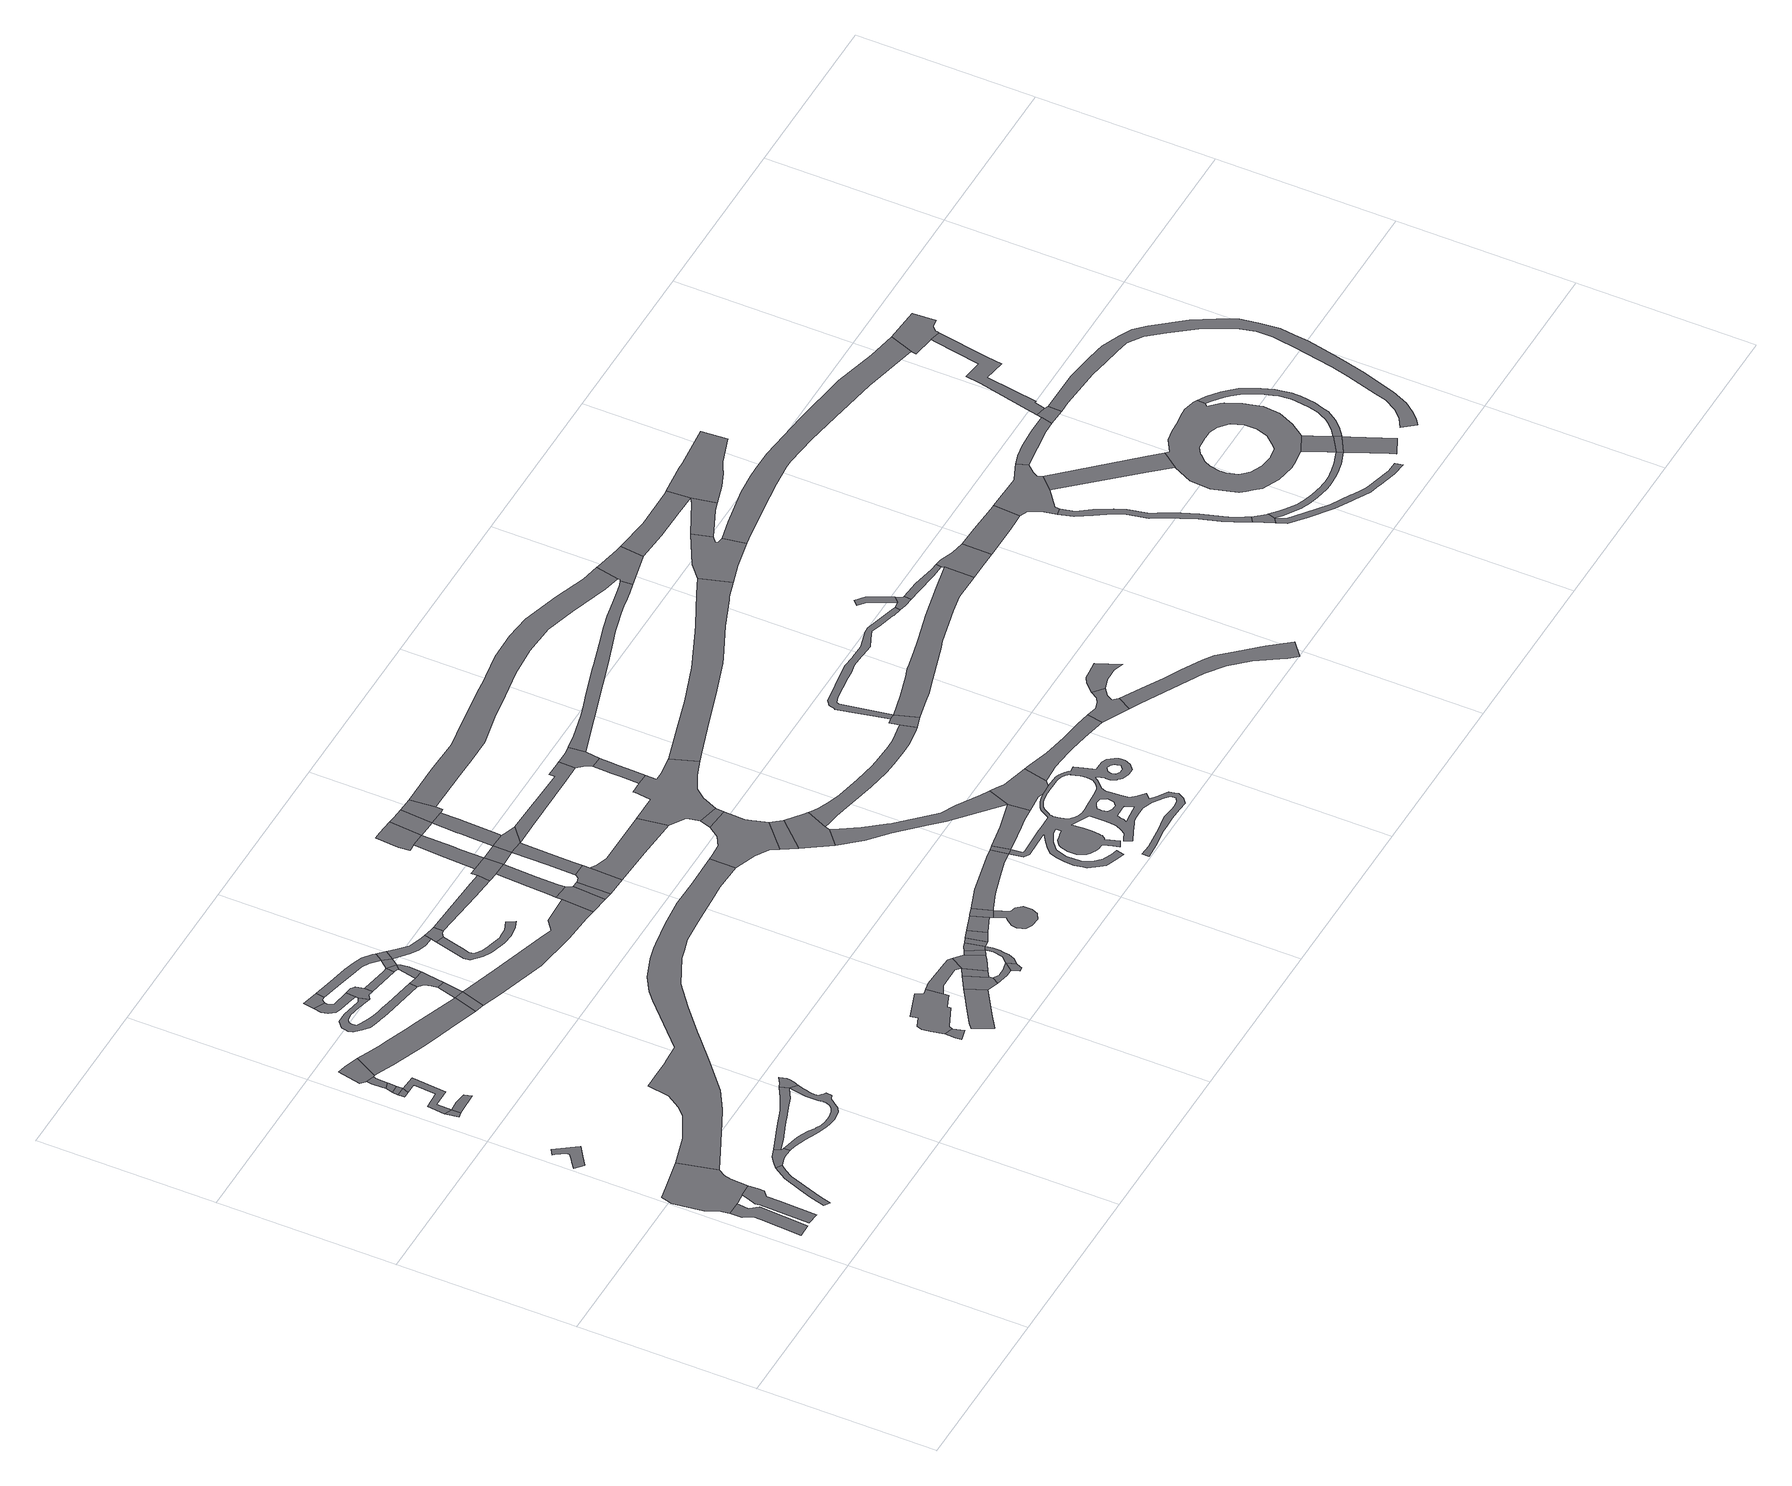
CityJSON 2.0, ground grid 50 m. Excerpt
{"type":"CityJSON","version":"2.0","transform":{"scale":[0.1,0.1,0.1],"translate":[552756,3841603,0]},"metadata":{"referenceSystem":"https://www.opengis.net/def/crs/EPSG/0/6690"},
"CityObjects":{
"road1":{"type":"Road","geometry":[{"type":"MultiSurface","lod":"1","boundaries":[[[0,1,2,3,4,5,6,7,8,9,10,11]]]}]},
"road2":{"type":"Road","geometry":[{"type":"MultiSurface","lod":"1","boundaries":[[[12,13,14,15,16,17,18,19,20,21,22]]]}]},
"road3":{"type":"Road","geometry":[{"type":"MultiSurface","lod":"1","boundaries":[[[23,24,25,26,27,28,29,0,11,30,17,16,31,32,33]]]}]},
"road4":{"type":"Road","geometry":[{"type":"MultiSurface","lod":"1","boundaries":[[[34,35,36,37,38,39,40,41,42,43]]]}]},
"road5":{"type":"Road","geometry":[{"type":"MultiSurface","lod":"1","boundaries":[[[44,45,46,47,48,49,50,51,52,53,54]]]}]},
"road6":{"type":"Road","geometry":[{"type":"MultiSurface","lod":"1","boundaries":[[[55,56,57,34,43,58,59,60,61,62,63]]]}]},
"road7":{"type":"Road","geometry":[{"type":"MultiSurface","lod":"1","boundaries":[[[64,65,66,67]]]}]},
"road8":{"type":"Road","attributes":{"RoadStructureAttribute.sectionType":"1"},"geometry":[{"type":"MultiSurface","lod":"1","boundaries":[[[68,69,70,67,66]]]}]},
"road9":{"type":"Road","geometry":[{"type":"MultiSurface","lod":"1","boundaries":[[[71,72,73,74,75,76,77,78,64,67]]]}]},
"road10":{"type":"Road","geometry":[{"type":"MultiSurface","lod":"1","boundaries":[[[79,80,75,74]]]}]},
"road11":{"type":"Road","geometry":[{"type":"MultiSurface","lod":"1","boundaries":[[[81,79,74,82]]]}]},
"road12":{"type":"Road","geometry":[{"type":"MultiSurface","lod":"1","boundaries":[[[83,84,81,82]]]}]},
"road13":{"type":"Road","geometry":[{"type":"MultiSurface","lod":"1","boundaries":[[[85,86,87,84,83,88,89,90]]]}]},
"road14":{"type":"Road","geometry":[{"type":"MultiSurface","lod":"1","boundaries":[[[91,92,93,94,85,90,95,96]]]}]},
"road15":{"type":"Road","geometry":[{"type":"MultiSurface","lod":"1","boundaries":[[[97,98,99,100,101,102,103,55,63,104,105,106,107,108,109,110,111,112]]]}]},
"road16":{"type":"Road","geometry":[{"type":"MultiSurface","lod":"1","boundaries":[[[112,113,114,115,116,117,118,119,120,121,122,123,124,125,126,127,128,129,130,131,132,133,134,135,61,60,136,137,138,139,140,141,142,143,144,145,146,147,148,149,150,151,152,153,154,155,156,157,158,159]]]}]},
"road17":{"type":"Road","geometry":[{"type":"MultiSurface","lod":"1","boundaries":[[[160,161,97,112,159,162,163,164]]]}]},
"road18":{"type":"Road","attributes":{"RoadStructureAttribute.sectionType":"1"},"geometry":[{"type":"MultiSurface","lod":"1","boundaries":[[[165,166,167,168,169,96,95,170,171,172,173,174,175,176]]]}]},
"road19":{"type":"Road","geometry":[{"type":"MultiSurface","lod":"1","boundaries":[[[177,178,179,180,181,182]]]}]},
"road20":{"type":"Road","geometry":[{"type":"MultiSurface","lod":"1","boundaries":[[[178,183,184,185,186,187,188,189,190,191,192,193,179]]]}]},
"road21":{"type":"Road","geometry":[{"type":"MultiSurface","lod":"1","boundaries":[[[194,195,196,197,198,199,200,201,202,203,204,205,206,207,208,209,210,211,212,213,214,215,216,217,218,219,220,221,222,223]]]}]},
"road22":{"type":"Road","geometry":[{"type":"MultiSurface","lod":"1","boundaries":[[[224,225,226,190,189,223,222,227,228,229]]]}]},
"road23":{"type":"Road","geometry":[{"type":"MultiSurface","lod":"1","boundaries":[[[176,175,230,231]]]}]},
"road24":{"type":"Road","geometry":[{"type":"MultiSurface","lod":"1","boundaries":[[[232,176,231,233]]]}]},
"road25":{"type":"Road","geometry":[{"type":"MultiSurface","lod":"1","boundaries":[[[234,235,229,228,236,237]]]}]},
"road26":{"type":"Road","attributes":{"RoadStructureAttribute.sectionType":"1"},"geometry":[{"type":"MultiSurface","lod":"1","boundaries":[[[238,239,240,241,242,182,181,243,244,245,246,247,248]]]}]},
"road27":{"type":"Road","attributes":{"RoadStructureAttribute.sectionType":"1"},"geometry":[{"type":"MultiSurface","lod":"1","boundaries":[[[249,250,251,252,253,254,255,256,257,258,259,260,261,262,263,264,265,266,267,268,269,270,23,33,271,272,273,274,275,276,277,278,279,280,281,282,283,284,285,286,287,288,289]]]}]},
"road28":{"type":"Road","geometry":[{"type":"MultiSurface","lod":"1","boundaries":[[[208,207,290,291,232,233,292,293,294]]]}]},
"road29":{"type":"Road","geometry":[{"type":"MultiSurface","lod":"1","boundaries":[[[295,296,297,298,299,294,293]]]}]},
"road30":{"type":"Road","geometry":[{"type":"MultiSurface","lod":"1","boundaries":[[[237,236,300,298,297]]]}]},
"road31":{"type":"Road","attributes":{"RoadStructureAttribute.sectionType":"1"},"geometry":[{"type":"MultiSurface","lod":"1","boundaries":[[[301,302,303,304,305,306]]]}]},
"road32":{"type":"Road","geometry":[{"type":"MultiSurface","lod":"1","boundaries":[[[247,237,297,307]]]}]},
"road33":{"type":"Road","geometry":[{"type":"MultiSurface","lod":"1","boundaries":[[[248,247,307,308]]]}]},
"road34":{"type":"Road","geometry":[{"type":"MultiSurface","lod":"1","boundaries":[[[309,310,311,312,313,314,315,316,301,306,317,318,319,320,321,322,323,324]]]}]},
"road35":{"type":"Road","attributes":{"RoadStructureAttribute.sectionType":"1"},"geometry":[{"type":"MultiSurface","lod":"1","boundaries":[[[325,326,327,308,307,328,329,330,331,332]]]}]},
"road36":{"type":"Road","attributes":{"RoadStructureAttribute.sectionType":"1"},"geometry":[{"type":"MultiSurface","lod":"1","boundaries":[[[333,334,335,336,337,338,339,340,341]]]}]},
"road37":{"type":"Road","attributes":{"RoadStructureAttribute.sectionType":"1"},"geometry":[{"type":"MultiSurface","lod":"1","boundaries":[[[342,343,344,345,231,230,346,347,348,349,350,351,352,353]]]}]},
"road38":{"type":"Road","geometry":[{"type":"MultiSurface","lod":"1","boundaries":[[[354,332,331,355,356,357,358,359]]]}]},
"road39":{"type":"Road","geometry":[{"type":"MultiSurface","lod":"1","boundaries":[[[355,360,361,362,363,364,365,366,367,368,369,370,371,372,373,374,375,376,377,378,379,380,381,382,356]]]}]},
"road40":{"type":"Road","geometry":[{"type":"MultiSurface","lod":"1","boundaries":[[[383,384,333,341,385,386,387,388]]]}]},
"road41":{"type":"Road","attributes":{"RoadStructureAttribute.sectionType":"1"},"geometry":[{"type":"MultiSurface","lod":"1","boundaries":[[[389,390,391,324,323,392,393,394,395,396]]]}]},
"road42":{"type":"Road","attributes":{"RoadStructureAttribute.sectionType":"1"},"geometry":[{"type":"MultiSurface","lod":"1","boundaries":[[[395,383,388,397]]]}]},
"road43":{"type":"Road","geometry":[{"type":"MultiSurface","lod":"1","boundaries":[[[398,399,400,386,385,401,402,403,404]]]}]},
"road44":{"type":"Road","attributes":{"RoadStructureAttribute.sectionType":"1"},"geometry":[{"type":"MultiSurface","lod":"1","boundaries":[[[405,359,358,406,407,408]]]}]},
"road45":{"type":"Road","geometry":[{"type":"MultiSurface","lod":"1","boundaries":[[[404,403,409,410,411]]]}]},
"road46":{"type":"Road","geometry":[{"type":"MultiSurface","lod":"1","boundaries":[[[396,395,397,412,413,414,415]]]}]},
"road47":{"type":"Road","geometry":[{"type":"MultiSurface","lod":"1","boundaries":[[[416,417,418,419,420,421,422,423,424,425,404,411]]]}]},
"road48":{"type":"Road","attributes":{"RoadStructureAttribute.sectionType":"1"},"geometry":[{"type":"MultiSurface","lod":"1","boundaries":[[[426,415,414,422]]]}]},
"road49":{"type":"Road","attributes":{"RoadStructureAttribute.sectionType":"1"},"geometry":[{"type":"MultiSurface","lod":"1","boundaries":[[[427,428,426,422,421]]]}]},
"road50":{"type":"Road","geometry":[{"type":"MultiSurface","lod":"1","boundaries":[[[429,353,352,430,431,432]]]}]},
"road51":{"type":"Road","attributes":{"RoadStructureAttribute.sectionType":"1"},"geometry":[{"type":"MultiSurface","lod":"1","boundaries":[[[433,427,421,434]]]}]},
"road52":{"type":"Road","attributes":{"RoadStructureAttribute.sectionType":"1"},"geometry":[{"type":"MultiSurface","lod":"1","boundaries":[[[435,431,430,436,437]]]}]},
"road53":{"type":"Road","geometry":[{"type":"MultiSurface","lod":"1","boundaries":[[[438,433,434,439]]]}]},
"road54":{"type":"Road","geometry":[{"type":"MultiSurface","lod":"1","boundaries":[[[440,441,442,443,444,445,429,432]]]}]},
"road55":{"type":"Road","geometry":[{"type":"MultiSurface","lod":"1","boundaries":[[[446,408,407,443,442,447,448]]]}]},
"road56":{"type":"Road","geometry":[{"type":"MultiSurface","lod":"1","boundaries":[[[449,450,437,436,451,452,453]]]}]},
"road57":{"type":"Road","attributes":{"RoadStructureAttribute.sectionType":"1"},"geometry":[{"type":"MultiSurface","lod":"1","boundaries":[[[454,438,439,455]]]}]},
"road58":{"type":"Road","geometry":[{"type":"MultiSurface","lod":"1","boundaries":[[[456,457,458,448,447,459,460,461]]]}]},
"road59":{"type":"Road","attributes":{"RoadStructureAttribute.sectionType":"1"},"geometry":[{"type":"MultiSurface","lod":"1","boundaries":[[[462,447,442,463,464,465]]]}]},
"road60":{"type":"Road","geometry":[{"type":"MultiSurface","lod":"1","boundaries":[[[466,467,454,455,468,469]]]}]},
"road61":{"type":"Road","geometry":[{"type":"MultiSurface","lod":"1","boundaries":[[[464,470,471,449,453,472,473,474]]]}]},
"road62":{"type":"Road","geometry":[{"type":"MultiSurface","lod":"1","boundaries":[[[475,476,477,478,479,480,481,482,483,484,485,486,487,488,469,468]]]}]},
"road63":{"type":"Road","geometry":[{"type":"MultiSurface","lod":"1","boundaries":[[[489,490,491,492,456,461,493]]]}]},
"road64":{"type":"Road","geometry":[{"type":"MultiSurface","lod":"1","boundaries":[[[465,464,474,494,495,496]]]}]},
"road65":{"type":"Road","geometry":[{"type":"MultiSurface","lod":"1","boundaries":[[[497,498,499,500,465,496,501,502,503,504]]]}]},
"road66":{"type":"Road","attributes":{"RoadStructureAttribute.sectionType":"1"},"geometry":[{"type":"MultiSurface","lod":"1","boundaries":[[[505,493,461,506,497,507]]]}]},
"road67":{"type":"Road","attributes":{"RoadStructureAttribute.sectionType":"1"},"geometry":[{"type":"MultiSurface","lod":"1","boundaries":[[[508,509,510,452,451,511,512,513,514]]]}]},
"road68":{"type":"Road","attributes":{"RoadStructureAttribute.sectionType":"1"},"geometry":[{"type":"MultiSurface","lod":"1","boundaries":[[[515,516,517,518,466,469,519,520,521,522,523]]]}]},
"road69":{"type":"Road","geometry":[{"type":"MultiSurface","lod":"1","boundaries":[[[507,497,504,524,525,526]]]}]},
"road70":{"type":"Road","geometry":[{"type":"MultiSurface","lod":"1","boundaries":[[[527,528,529,530,289,288,531,532,533,534,535,536,537,538,539]]]}]},
"road71":{"type":"Road","attributes":{"RoadStructureAttribute.sectionType":"1"},"geometry":[{"type":"MultiSurface","lod":"1","boundaries":[[[540,534,533,541,542]]]}]},
"road72":{"type":"Road","attributes":{"RoadStructureAttribute.sectionType":"1"},"geometry":[{"type":"MultiSurface","lod":"1","boundaries":[[[543,544,545,494,474,546,547,548,549]]]}]},
"road73":{"type":"Road","geometry":[{"type":"MultiSurface","lod":"1","boundaries":[[[550,542,541,551,552,553,554]]]}]},
"road74":{"type":"Road","attributes":{"RoadStructureAttribute.sectionType":"1"},"geometry":[{"type":"MultiSurface","lod":"1","boundaries":[[[555,527,539,556]]]}]},
"road75":{"type":"Road","geometry":[{"type":"MultiSurface","lod":"1","boundaries":[[[557,515,523,558]]]}]},
"road76":{"type":"Road","geometry":[{"type":"MultiSurface","lod":"1","boundaries":[[[559,560,561,562,563,514,513,564,565,566,555,556,567,568,569,570,571,572,573,574]]]}]},
"road77":{"type":"Road","attributes":{"RoadStructureAttribute.sectionType":"1"},"geometry":[{"type":"MultiSurface","lod":"1","boundaries":[[[575,576,577,578,579,580,581,552,551,582,583,584,585,586,587]]]}]},
"road78":{"type":"Road","geometry":[{"type":"MultiSurface","lod":"1","boundaries":[[[586,588,589,557,558,590,591,592,593,594]]]}]},
"road79":{"type":"Road","geometry":[{"type":"MultiSurface","lod":"1","boundaries":[[[595,596,597,598,559,574,599,600,601,602]]]}]},
"road80":{"type":"Road","geometry":[{"type":"MultiSurface","lod":"1","boundaries":[[[603,604,605,549,548,606,595,602,607]]]}]},
"road81":{"type":"Road","geometry":[{"type":"MultiSurface","lod":"1","boundaries":[[[608,609,610,611,612,613,614,615,616,617,618,619,620,621,622,623,624,625,626,627,628,629,630,631,632,633,634,635,558,523,636,637,638,639,640,641,642,643,644,645,646,647,648,649,650,651,652,653,654,655,656,657,658,659,660,661,662,663,664,665,666,667,668,669,670,671,672,673,674,675,676,677,678,679,680,681,682,683,684,685,686,687,688,689,690,691,692,693,694,695,696,697,698,699,700,701,702,703,704,705,706,707,708,709,710,711,712,713,714,715,716,717,718,719,720,721,722,723,724,725,726,727,728,729,730,731,732,733,734,735,736,737,738,739,740,741,742,743,744,745,746,747,748,749,750,751,752,753,754,755,756,757,758,759,760,761,762,763,764,765,766,767,768,769,770,771,772,773,774,775,776],[777,778,779,780,781,782,783,784,785,786,787,788,789,790,791,792],[793,794,795,796,797,798,799,800,801,802,803,804,805],[806,807,808,809,810,811,812,813,814,815,816,817,818],[819,820,821,822,823,824,825,826,827,828,829,830,831,832,833,834,835,836,837,838,839,840,841,842,843,844,845,846,847,848,849,850,851,852,853,854,855,856,857,858,859,860,861,862,863]]]}]},
"road82":{"type":"Road","attributes":{"RoadStructureAttribute.sectionType":"1"},"geometry":[{"type":"MultiSurface","lod":"1","boundaries":[[[864,865,866,867,868,869,870,871,872,554,553,873,874,875,876,877,878,879,880,881,882,883]]]}]},
"road83":{"type":"Road","geometry":[{"type":"MultiSurface","lod":"1","boundaries":[[[884,885,587,586,594,886,622,621,887,888]]]}]},
"road84":{"type":"Road","attributes":{"RoadStructureAttribute.sectionType":"1"},"geometry":[{"type":"MultiSurface","lod":"1","boundaries":[[[889,890,891,892,893,894,895,896,897,898,899,900,526,525,901,902,903,904,905,906,907,908,909,910,911,912,913,914]]]}]},
"road85":{"type":"Road","geometry":[{"type":"MultiSurface","lod":"1","boundaries":[[[915,916,917,918,919,888,887,920,921,922,923,924,925,926]]]}]},
"road86":{"type":"Road","geometry":[{"type":"MultiSurface","lod":"1","boundaries":[[[927,928,883,882,929,930]]]}]},
"road87":{"type":"Road","attributes":{"RoadStructureAttribute.sectionType":"1"},"geometry":[{"type":"MultiSurface","lod":"1","boundaries":[[[931,932,933,934,935,936,937,938,939,940,941,942,943,944,945,946,603,607,947,948,949,950,951,952,953,954,955,956,957,958]]]}]},
"road88":{"type":"Road","attributes":{"RoadStructureAttribute.sectionType":"1"},"geometry":[{"type":"MultiSurface","lod":"1","boundaries":[[[959,960,961,962,963,964,965,966,571,570,967,968,969,970,971,972,973,974,975,976]]]}]},
"road89":{"type":"Road","geometry":[{"type":"MultiSurface","lod":"1","boundaries":[[[977,978,979,980,926,925,981,982,983,984,985]]]}]},
"road90":{"type":"Road","geometry":[{"type":"MultiSurface","lod":"1","boundaries":[[[986,987,988,989,990,991,992,993,994,995,996,997,998,927,930,999,1000,1001,1002,1003,1004,1005,1006,1007,1008,1009,1010,1011,1012,1013,1014]]]}]},
"road91":{"type":"Road","geometry":[{"type":"MultiSurface","lod":"1","boundaries":[[[1015,1016,1017,1018,1019,1020,1021,977,985]]]}]},
"road92":{"type":"Road","attributes":{"RoadStructureAttribute.sectionType":"1"},"geometry":[{"type":"MultiSurface","lod":"1","boundaries":[[[1022,1023,1024,1025,1026,1027,1028,1029,1030,1031,930,929,1032,1033,1034,1035,1036,1037,1038,1039,1040]]]}]},
"road93":{"type":"Road","attributes":{"RoadStructureAttribute.sectionType":"1"},"geometry":[{"type":"MultiSurface","lod":"1","boundaries":[[[1041,1042,1043,1044,1045,1046,1047,982,981,1048,1049,1050,1051,1052,1053,1054,1055]]]}]},
"road94":{"type":"Road","geometry":[{"type":"MultiSurface","lod":"1","boundaries":[[[1056,1057,1058,1059,1060,1061,1062,1063,1064]]]}]},
"road95":{"type":"Road","geometry":[{"type":"MultiSurface","lod":"1","boundaries":[[[1065,1064,1063,1014,1013,1066,1067,1068]]]}]},
"road96":{"type":"Road","geometry":[{"type":"MultiSurface","lod":"1","boundaries":[[[1069,1070,914,913,1071,931,958,1072,1073,1074]]]}]},
"road97":{"type":"Road","geometry":[{"type":"MultiSurface","lod":"1","boundaries":[[[1075,1076,959,976,1077,1078,1079,1080,1081,1082]]]}]},
"road98":{"type":"Road","geometry":[{"type":"MultiSurface","lod":"1","boundaries":[[[1083,1084,1068,1067,1085,1086,1087,1088]]]}]},
"road99":{"type":"Road","attributes":{"RoadStructureAttribute.sectionType":"1"},"geometry":[{"type":"MultiSurface","lod":"1","boundaries":[[[1089,1090,1074,1073,1091,1092,1093,1094]]]}]},
"road100":{"type":"Road","geometry":[{"type":"MultiSurface","lod":"1","boundaries":[[[1095,1096,1088,1087,1022,1040,1097,1098,1099]]]}]},
"road101":{"type":"Road","attributes":{"RoadStructureAttribute.sectionType":"1"},"geometry":[{"type":"MultiSurface","lod":"1","boundaries":[[[1093,1100,1075,1082,1101,1102]]]}]},
"road102":{"type":"Road","attributes":{"RoadStructureAttribute.sectionType":"1"},"geometry":[{"type":"MultiSurface","lod":"1","boundaries":[[[1103,1104,1099,1098,1105,1106,1107,1108]]]}]},
"road103":{"type":"Road","geometry":[{"type":"MultiSurface","lod":"1","boundaries":[[[1109,1110,1111,1094,1093,1102,1112,1113,1114,1115,1116]]]}]},
"road104":{"type":"Road","geometry":[{"type":"MultiSurface","lod":"1","boundaries":[[[1117,1118,1119,1120,1121,1122,1123,1124,1125,1126,1127,1128,1129,1130,1131,1132,1133,1134,1135,1136,1137,1138,1139,1140,1141,1142,1143,1144]]]}]},
"road105":{"type":"Road","geometry":[{"type":"MultiSurface","lod":"1","boundaries":[[[1145,1146,1147,1108,1107,1148,1149,1130,1129,1150,1151,1152,1153,1154,1155]]]}]},
"road106":{"type":"Road","geometry":[{"type":"MultiSurface","lod":"1","boundaries":[[[1156,1157,1144,1143,1158,1159,1160]]]}]},
"road107":{"type":"Road","attributes":{"RoadStructureAttribute.sectionType":"1"},"geometry":[{"type":"MultiSurface","lod":"1","boundaries":[[[1161,1162,1163,1164,1165,1166,1167,1168,1079,1078,1169,1170,1171,1172,1173,1174,1175,1176,1177,1178]]]}]},
"road108":{"type":"Road","attributes":{"RoadStructureAttribute.sectionType":"1"},"geometry":[{"type":"MultiSurface","lod":"1","boundaries":[[[1179,1152,1151,1180,1181,1182]]]}]},
"road109":{"type":"Road","geometry":[{"type":"MultiSurface","lod":"1","boundaries":[[[1183,1184,1185,1186,1187,1188,1189,1190,1191,1192,1159,1158,1193,1194,1195,1196,1197,1198,1199,1200,1201,1202,1203,1204]]]}]},
"road110":{"type":"Road","geometry":[{"type":"MultiSurface","lod":"1","boundaries":[[[1205,1206,1207,1208,1209,1210,1211,1212,1213,1214,1215,1216,1217,1160,1159,1218,1219,1220,1221,1222,1223,1224,1225,1226,1227,1228,1229,1230,1231,1232]]]}]},
"road111":{"type":"Road","attributes":{"RoadStructureAttribute.sectionType":"1"},"geometry":[{"type":"MultiSurface","lod":"1","boundaries":[[[1233,1234,1235,1236,1145,1155,1237,1238,1239]]]}]},
"road112":{"type":"Road","attributes":{"RoadStructureAttribute.sectionType":"1"},"geometry":[{"type":"MultiSurface","lod":"1","boundaries":[[[1240,1241,1242,1243,1244,1245,1246,1247,1248,1182,1181,1249,1250,1251,1252,1253,1254,1255,1256,1257,1258,1259,1260,1261,1262,1263,1264,1265,1266,1267,1268,1269],[1270,1271,1272,1273,1274,1275,1276,1277,1278,1279,1280,1281,1282,1283,1284,1285,1286,1287,1288,1289,1290,1291,1292,1293,1294]]]}]},
"road113":{"type":"Road","geometry":[{"type":"MultiSurface","lod":"1","boundaries":[[[1295,1239,1238,1296,1297,1298]]]}]},
"road114":{"type":"Road","geometry":[{"type":"MultiSurface","lod":"1","boundaries":[[[1299,1259,1258,1300,1232,1301]]]}]},
"road115":{"type":"Road","geometry":[{"type":"MultiSurface","lod":"1","boundaries":[[[1301,1232,1231,1302,1303]]]}]},
"road116":{"type":"Road","attributes":{"RoadStructureAttribute.sectionType":"1"},"geometry":[{"type":"MultiSurface","lod":"1","boundaries":[[[1304,1302,1231,1305,1306,1307,1308]]]}]},
"road117":{"type":"Road","geometry":[{"type":"MultiSurface","lod":"1","boundaries":[[[1309,1310,1311,1312,1313,1314,1295,1298,1315,1316,1317,1318,1319,1320]]]}]},
"road118":{"type":"Road","geometry":[{"type":"MultiSurface","lod":"1","boundaries":[[[1321,1322,1323,1324,1325,1326,1327,1328,1329,1330,1331,1332,1333,1334,1335,1336,1337,1269,1268,1338,1339,1340,1341,1342,1343,1344,1345,1346,1347,1348,1349,1350,1351,1352,1353,1354,1355,1301,1303]]]}]},
"road119":{"type":"Road","attributes":{"RoadStructureAttribute.sectionType":"1"},"geometry":[{"type":"MultiSurface","lod":"1","boundaries":[[[1356,1357,1358,1359,1360,1361,1362,1363,1364,1365,1366,1367,1368,1369,1370,1371,1372,1373,1374,1375,1376,1377,1297,1296,1378,1379,1380,1381,1382,1383,1384,1385,1386,1387,1388,1389,1390,1391,1392,1393,1394,1395,1396,1397,1398,1399,1400]]]}]},
"road120":{"type":"Road","geometry":[{"type":"MultiSurface","lod":"1","boundaries":[[[1178,1177,1401,1309,1320,1402,1403,1404,1405,1406]]]}]}
},
"vertices":[
[39,346,0],[40,313,0],[55,288,0],[54,269,0],[46,153,0],[86,154,0],[93,291,0],[77,311,0],[75,313,0],[76,328,0],[77,342,0],[77,346,0],
[134,258,0],[135,294,0],[150,307,0],[150,327,0],[149,352,0],[112,349,0],[104,325,0],[97,306,0],[100,294,0],[96,156,0],[131,152,0],
[142,549,0],[59,532,0],[15,523,0],[10,507,0],[6,493,0],[19,408,0],[34,375,0],[81,346,0],[151,402,0],[156,422,0],[168,442,0],
[237,320,0],[213,282,0],[193,230,0],[182,194,0],[169,152,0],[184,142,0],[195,176,0],[228,272,0],[240,293,0],[253,309,0],
[59,765,0],[90,786,0],[47,846,0],[30,835,0],[34,830,0],[52,806,0],[52,798,0],[39,787,0],[29,780,0],[10,765,0],[33,747,0],
[296,355,0],[269,345,0],[254,333,0],[276,317,0],[291,317,0],[310,316,0],[309,334,0],[305,336,0],[303,337,0],
[44,1140,0],[50,1103,0],[64,1106,0],[64,1131,0],
[132,1109,0],[127,1129,0],[94,1133,0],
[66,1173,0],[116,1174,0],[123,1271,0],[80,1273,0],[73,1256,0],[103,1256,0],[99,1193,0],[49,1190,0],
[54,1274,0],[54,1257,0],
[55,1290,0],[80,1291,0],
[80,1316,0],[60,1311,0],
[62,1366,0],[59,1351,0],[60,1321,0],[80,1321,0],[82,1351,0],[84,1358,0],
[84,1438,0],[61,1443,0],[47,1378,0],[59,1367,0],[89,1358,0],[126,1424,0],
[504,444,0],[471,425,0],[429,404,0],[401,394,0],[393,391,0],[374,384,0],[317,363,0],[302,338,0],[337,349,0],[387,369,0],[407,376,0],[412,378,0],[446,390,0],[479,402,0],[511,420,0],[513,421,0],
[513,420,0],[510,406,0],[506,385,0],[504,370,0],[503,365,0],[503,349,0],[504,336,0],[506,323,0],[505,313,0],[501,303,0],[492,294,0],[480,288,0],[478,288,0],[463,285,0],[442,286,0],[427,289,0],[413,297,0],[411,297,0],[394,307,0],[376,316,0],[361,323,0],[339,327,0],[318,332,0],[328,313,0],[346,307,0],[363,300,0],[379,293,0],[393,287,0],[403,283,0],[408,281,0],[428,275,0],[443,271,0],[459,270,0],[477,271,0],[489,273,0],[502,281,0],[524,311,0],[536,315,0],[537,331,0],[532,334,0],[527,338,0],[521,345,0],[519,355,0],[521,369,0],[523,378,0],[525,387,0],[531,405,0],
[535,461,0],[516,450,0],[537,421,0],[540,432,0],[541,442,0],
[293,1358,0],[274,1365,0],[209,1390,0],[197,1394,0],[168,1406,0],[126,1342,0],[145,1334,0],[243,1295,0],[258,1290,0],[363,1256,0],[411,1240,0],[432,1307,0],
[244,1633,0],[239,1602,0],[270,1588,0],[277,1598,0],[287,1598,0],[291,1622,0],
[235,1580,0],[240,1562,0],[252,1547,0],[268,1540,0],[270,1540,0],[310,1533,0],[323,1528,0],[325,1556,0],[277,1563,0],[272,1570,0],[267,1578,0],
[310,1515,0],[255,1525,0],[225,1525,0],[208,1509,0],[205,1496,0],[203,1489,0],[208,1477,0],[223,1460,0],[241,1445,0],[263,1440,0],[287,1434,0],[291,1433,0],[329,1426,0],[424,1409,0],[428,1431,0],[340,1447,0],[317,1451,0],[303,1454,0],[281,1458,0],[263,1465,0],[246,1472,0],[233,1480,0],[231,1490,0],[231,1492,0],[233,1502,0],[240,1507,0],[258,1510,0],[293,1503,0],[331,1493,0],[323,1521,0],
[355,1546,0],[350,1550,0],[345,1553,0],[345,1503,0],[360,1500,0],[360,1523,0],
[438,1232,0],[460,1300,0],
[447,1362,0],[469,1358,0],
[438,1509,0],[366,1522,0],[447,1484,0],[450,1507,0],
[480,1560,0],[457,1579,0],[432,1589,0],[400,1597,0],[346,1609,0],[361,1580,0],[386,1574,0],[427,1564,0],[448,1554,0],[470,1532,0],[485,1554,0],
[1076,971,0],[1070,971,0],[988,972,0],[946,968,0],[906,964,0],[831,953,0],[814,949,0],[776,940,0],[714,917,0],[669,889,0],[644,866,0],[516,740,0],[466,738,0],[453,737,0],[398,737,0],[361,736,0],[351,674,0],[327,636,0],[302,611,0],[263,591,0],[232,575,0],[230,574,0],[258,483,0],[296,500,0],[319,511,0],[368,534,0],[427,569,0],[506,638,0],[571,698,0],[591,716,0],[663,779,0],[729,832,0],[812,871,0],[839,878,0],[879,889,0],[947,894,0],[984,897,0],[1050,901,0],[1086,903,0],[1166,899,0],[1166,972,0],
[439,1397,0],[444,1379,0],[476,1405,0],[478,1423,0],[451,1427,0],
[481,1460,0],[478,1482,0],[473,1490,0],[461,1477,0],[452,1433,0],
[458,1482,0],
[861,164,0],[861,135,0],[862,119,0],[894,127,0],[888,148,0],[886,157,0],
[488,1510,0],
[505,1535,0],
[973,278,0],[967,277,0],[957,297,0],[880,271,0],[883,251,0],[855,239,0],[850,224,0],[853,201,0],[891,169,0],[953,195,0],[952,199,0],[951,205,0],[978,215,0],[990,220,0],[990,235,0],[984,281,0],
[581,1481,0],[550,1493,0],[523,1518,0],[526,1478,0],[548,1465,0],[568,1458,0],[596,1456,0],[600,1477,0],
[1028,197,0],[1012,187,0],[981,167,0],[924,129,0],[909,117,0],[934,64,0],[979,95,0],[1026,125,0],[1051,143,0],
[786,1228,0],[758,1205,0],[721,1217,0],[567,1266,0],[488,1215,0],[494,1213,0],[634,1169,0],[743,1154,0],[751,1152,0],[836,1146,0],[864,1143,0],[870,1231,0],
[626,1471,0],[592,1440,0],[616,1434,0],[626,1441,0],[636,1444,0],[637,1470,0],
[584,1409,0],[577,1384,0],[569,1353,0],[572,1336,0],[597,1313,0],[618,1302,0],[625,1299,0],[665,1287,0],[695,1284,0],[698,1285,0],[727,1290,0],[747,1297,0],[735,1320,0],[707,1309,0],[690,1308,0],[675,1307,0],[640,1316,0],[638,1317,0],[617,1324,0],[597,1338,0],[594,1351,0],[601,1374,0],[606,1394,0],
[1069,222,0],[1046,208,0],[1084,131,0],[1096,151,0],[1095,157,0],[1094,161,0],
[1105,281,0],[1088,282,0],[1007,285,0],[1015,248,0],[1080,248,0],[1088,241,0],[1093,236,0],[1114,273,0],
[1114,174,0],
[1139,142,0],[1137,142,0],[1111,141,0],[1121,124,0],[1134,124,0],[1141,124,0],[1159,147,0],
[821,1460,0],[782,1429,0],[849,1422,0],[853,1458,0],
[1149,102,0],[1162,104,0],[1169,122,0],
[1135,186,0],[1148,194,0],[1162,204,0],[1140,252,0],
[1184,137,0],[1191,155,0],[1192,169,0],[1193,180,0],[1193,200,0],[1190,220,0],[1178,214,0],[1181,192,0],[1177,169,0],[1176,164,0],
[1153,259,0],
[1178,271,0],[1167,267,0],
[871,1248,0],[919,1137,0],[925,1229,0],[915,1244,0],
[1195,277,0],[1208,222,0],
[942,1227,0],[943,1134,0],[943,1227,0],
[1221,286,0],[1239,237,0],
[913,1267,0],[915,1326,0],[919,1419,0],[879,1419,0],[875,1329,0],[873,1269,0],
[853,1476,0],[918,1472,0],[873,1474,0],
[965,1242,0],[958,1232,0],[1000,1131,0],[1003,1222,0],[1003,1242,0],
[1271,304,0],[1288,258,0],
[881,1649,0],[877,1559,0],[874,1504,0],[919,1540,0],[920,1560,0],[921,1647,0],
[943,1472,0],[942,1419,0],[966,1420,0],[966,1472,0],
[1297,313,0],[1275,305,0],[1293,249,0],[1315,261,0],
[966,1323,0],[965,1262,0],[1003,1267,0],[1004,1321,0],[1006,1417,0],
[1308,221,0],[1298,211,0],[1288,196,0],[1286,180,0],[1290,168,0],[1294,158,0],[1311,151,0],[1336,148,0],[1356,159,0],[1359,167,0],[1363,176,0],[1363,201,0],[1348,216,0],[1333,221,0],
[883,1744,0],[861,1745,0],[856,1678,0],[859,1648,0],[929,1740,0],
[1053,1455,0],[1031,1463,0],[1011,1470,0],
[974,1645,0],[970,1572,0],[970,1562,0],[969,1533,0],[1011,1485,0],[1014,1564,0],[1015,1593,0],[1016,1642,0],
[949,1738,0],[947,1646,0],[981,1736,0],
[1134,1200,0],[1053,1200,0],[1021,1210,0],[1099,1126,0],[1113,1125,0],[1229,1117,0],[1217,1200,0],
[1508,367,0],[1489,364,0],[1481,362,0],[1364,336,0],[1322,264,0],[1372,284,0],[1435,302,0],[1484,315,0],[1517,320,0],
[1029,1643,0],[1029,1663,0],[1023,1733,0],
[1270,1023,0],[1248,992,0],[1218,975,0],[1180,972,0],[1226,877,0],[1262,855,0],[1275,833,0],[1351,901,0],[1341,931,0],[1340,935,0],[1333,961,0],[1335,1001,0],[1336,1017,0],
[1362,886,0],[1300,793,0],[1374,871,0],
[1301,1465,0],[1262,1465,0],[1261,1449,0],[1071,1418,0],[1260,1418,0],[1311,1418,0],[1312,1465,0],
[1417,837,0],[1350,716,0],[1395,756,0],[1400,769,0],[1427,831,0],
[1280,1055,0],[1337,1041,0],
[1524,370,0],[1533,322,0],
[1333,1252,0],[1299,1251,0],[1299,1249,0],[1294,1200,0],[1286,1200,0],[1266,1094,0],[1272,1090,0],[1275,1074,0],[1357,1086,0],[1379,1114,0],[1424,1137,0],[1471,1154,0],[1445,1227,0],[1390,1219,0],[1365,1219,0],[1366,1251,0],
[1678,477,0],[1615,516,0],[1575,536,0],[1481,632,0],[1478,637,0],[1438,687,0],[1408,734,0],[1399,659,0],[1454,612,0],[1521,543,0],[1552,511,0],[1676,402,0],[1700,464,0],
[1611,386,0],[1595,383,0],[1585,330,0],[1617,335,0],[1642,339,0],[1662,342,0],[1681,343,0],
[1337,1381,0],[1336,1347,0],[1335,1329,0],[1334,1304,0],[1367,1303,0],[1368,1328,0],[1369,1353,0],[1370,1380,0],
[1370,1467,0],[1348,1465,0],[1326,1464,0],[1331,1398,0],[1375,1422,0],
[1888,264,0],[1885,274,0],[1879,295,0],[1871,320,0],[1854,318,0],[1850,323,0],[1843,329,0],[1835,335,0],[1828,338,0],[1819,341,0],[1807,342,0],[1796,343,0],[1792,343,0],[1779,342,0],[1751,341,0],[1746,341,0],[1734,339,0],[1721,335,0],[1712,331,0],[1703,326,0],[1694,319,0],[1684,301,0],[1679,292,0],[1638,291,0],[1626,291,0],[1596,290,0],[1542,288,0],[1537,291,0],[1523,281,0],[1538,272,0],[1576,273,0],[1622,274,0],[1602,261,0],[1583,246,0],[1565,228,0],[1558,208,0],[1553,181,0],[1553,156,0],[1557,133,0],[1559,123,0],[1577,98,0],[1589,84,0],[1593,82,0],[1622,71,0],[1644,64,0],[1649,87,0],[1629,91,0],[1608,101,0],[1607,101,0],[1586,121,0],[1584,125,0],[1574,148,0],[1573,188,0],[1583,221,0],[1605,241,0],[1624,250,0],[1632,254,0],[1650,257,0],[1650,239,0],[1641,239,0],[1623,235,0],[1617,234,0],[1603,224,0],[1599,219,0],[1596,214,0],[1590,193,0],[1591,168,0],[1596,156,0],[1603,146,0],[1609,140,0],[1620,134,0],[1623,132,0],[1633,129,0],[1645,128,0],[1651,127,0],[1659,102,0],[1664,84,0],[1684,94,0],[1671,132,0],[1672,132,0],[1680,143,0],[1680,145,0],[1682,153,0],[1684,174,0],[1683,198,0],[1681,229,0],[1729,203,0],[1730,202,0],[1731,166,0],[1731,146,0],[1729,130,0],[1727,125,0],[1721,112,0],[1712,97,0],[1694,90,0],[1687,87,0],[1697,67,0],[1727,80,0],[1753,91,0],[1762,95,0],[1778,97,0],[1789,98,0],[1804,98,0],[1816,98,0],[1844,86,0],[1872,66,0],[1884,56,0],[1884,50,0],[1885,41,0],[1875,34,0],[1861,32,0],[1847,31,0],[1812,36,0],[1787,33,0],[1782,32,0],[1752,28,0],[1737,26,0],[1697,22,0],[1665,24,0],[1666,5,0],[1707,7,0],[1720,9,0],[1762,15,0],[1785,15,0],[1815,16,0],[1852,14,0],[1877,11,0],[1890,22,0],[1892,24,0],[1902,42,0],[1901,47,0],[1897,67,0],[1869,86,0],[1851,99,0],[1866,114,0],[1849,129,0],[1839,140,0],[1834,146,0],[1832,166,0],[1829,199,0],[1829,209,0],[1832,218,0],[1834,223,0],[1841,229,0],[1849,237,0],[1856,245,0],[1862,255,0],[1869,240,0],[1872,234,0],[1870,229,0],[1870,216,0],[1872,212,0],[1878,201,0],[1879,201,0],[1885,194,0],[1888,191,0],[1891,189,0],[1908,184,0],[1926,184,0],[1943,197,0],[1948,210,0],[1950,215,0],[1950,227,0],[1949,232,0],[1945,242,0],[1932,257,0],[1920,264,0],[1917,264,0],[1905,264,0],[1910,242,0],[1913,241,0],[1918,239,0],[1925,232,0],[1926,227,0],[1928,217,0],[1918,207,0],[1905,207,0],[1899,211,0],[1896,213,0],[1895,214,0],[1894,219,0],[1893,224,0],[1894,230,0],[1895,234,0],[1905,242,0],[1800,142,0],[1800,138,0],[1804,128,0],[1809,119,0],[1779,116,0],[1754,113,0],[1757,121,0],[1759,131,0],[1760,135,0],[1761,140,0],[1771,141,0],[1781,141,0],[1784,142,0],[1782,163,0],[1778,163,0],[1766,170,0],[1763,178,0],[1761,185,0],[1763,198,0],[1773,205,0],[1780,208,0],[1795,206,0],[1805,192,0],[1806,191,0],[1803,173,0],[1791,163,0],[1761,226,0],[1747,225,0],[1741,225,0],[1733,225,0],[1721,227,0],[1716,229,0],[1707,235,0],[1701,242,0],[1697,249,0],[1694,255,0],[1692,263,0],[1690,271,0],[1688,283,0],[1689,287,0],[1690,292,0],[1694,298,0],[1702,313,0],[1709,319,0],[1717,323,0],[1725,327,0],[1736,330,0],[1747,331,0],[1751,332,0],[1779,332,0],[1792,332,0],[1805,332,0],[1815,331,0],[1823,328,0],[1829,326,0],[1835,322,0],[1840,317,0],[1844,312,0],[1841,312,0],[1849,289,0],[1850,282,0],[1851,273,0],[1851,263,0],[1849,254,0],[1845,249,0],[1843,246,0],[1838,240,0],[1830,235,0],[1823,231,0],[1802,229,0],[1777,227,0],
[1755,762,0],[1730,761,0],[1681,763,0],[1650,766,0],[1589,775,0],[1520,790,0],[1487,800,0],[1455,814,0],[1440,822,0],[1418,766,0],[1450,762,0],[1509,748,0],[1581,733,0],[1645,723,0],[1678,720,0],[1730,718,0],[1759,719,0],[1810,726,0],[1824,729,0],[1813,771,0],
[1738,442,0],[1719,453,0],[1734,347,0],[1796,356,0],[1811,423,0],
[1935,1709,0],[1848,1741,0],[1740,1772,0],[1667,1779,0],[1585,1778,0],[1508,1766,0],[1500,1765,0],[1460,1760,0],[1375,1749,0],[1329,1742,0],[1250,1730,0],[1145,1734,0],[1158,1661,0],[1224,1660,0],[1294,1660,0],[1386,1679,0],[1439,1687,0],[1551,1705,0],[1552,1705,0],[1641,1711,0],[1731,1705,0],[1816,1680,0],[1926,1644,0],[1950,1639,0],[1973,1634,0],[1986,1699,0],
[2016,380,0],[1959,387,0],[1937,391,0],[1886,401,0],[1826,419,0],[1801,356,0],[1851,359,0],[1911,354,0],[1931,351,0],[1979,342,0],[2047,328,0],[2056,372,0],
[1822,801,0],[1808,798,0],[1860,739,0],[1840,801,0],
[1968,1625,0],[1955,1620,0],[1926,1614,0],[1899,1608,0],[1867,1602,0],[1840,1596,0],[1801,1587,0],[1774,1579,0],[1740,1568,0],[1667,1547,0],[1655,1544,0],[1566,1516,0],[1510,1498,0],[1485,1491,0],[1414,1475,0],[1391,1471,0],[1488,1456,0],[1613,1494,0],[1633,1500,0],[1689,1518,0],[1759,1541,0],[1800,1554,0],[1827,1561,0],[1861,1570,0],[1889,1576,0],[1904,1578,0],[1940,1585,0],[1972,1592,0],
[2063,1458,0],[2011,1435,0],[1910,1387,0],[1886,1376,0],[1799,1339,0],[1767,1325,0],[1650,1286,0],[1555,1258,0],[1488,1159,0],[1496,1162,0],[1586,1191,0],[1705,1227,0],[1815,1263,0],[1834,1272,0],[1939,1319,0],[2029,1354,0],[2039,1358,0],[2089,1373,0],
[2133,401,0],[2121,381,0],[2106,371,0],[2086,366,0],[2122,291,0],[2144,329,0],[2131,344,0],[2141,361,0],[2161,377,0],
[2184,976,0],[2092,1001,0],[2077,1001,0],[2023,985,0],[1981,987,0],[1978,987,0],[1943,989,0],[1925,987,0],[1870,979,0],[1813,971,0],[1798,960,0],[1793,940,0],[1791,940,0],[1813,941,0],[1816,948,0],[1833,953,0],[1906,962,0],[1928,964,0],[1955,969,0],[1991,968,0],[2000,967,0],[2033,965,0],[2058,975,0],[2085,986,0],[2110,978,0],[2159,965,0],[2163,964,0],[2188,959,0],[2190,974,0],
[2191,387,0],[2231,387,0],[2259,378,0],[2230,442,0],[2196,439,0],[2176,437,0],[2158,427,0],
[2376,931,0],[2298,915,0],[2198,894,0],[2111,871,0],[2064,860,0],[2012,848,0],[2009,848,0],[1996,844,0],[1975,837,0],[1907,817,0],[1918,752,0],[1950,759,0],[1965,764,0],[2000,774,0],[2111,807,0],[2132,814,0],[2244,840,0],[2296,850,0],[2375,849,0],
[2479,92,0],[2428,147,0],[2390,189,0],[2363,209,0],[2305,241,0],[2262,263,0],[2215,289,0],[2151,275,0],[2321,183,0],[2369,146,0],[2414,97,0],[2462,25,0],[2463,23,0],[2482,0,0],[2524,35,0],
[2211,1017,0],[2190,1056,0],[2167,1077,0],[2153,1063,0],[2174,1044,0],[2193,1008,0],[2204,985,0],[2208,976,0],[2223,992,0],
[2231,974,0],[2208,954,0],[2233,952,0],[2235,972,0],
[2066,1683,0],[2005,1695,0],[1974,1628,0],[2010,1600,0],[2074,1615,0],[2082,1681,0],
[2200,1547,0],[2103,1493,0],[2149,1391,0],[2232,1407,0],[2220,1469,0],[2203,1472,0],[2200,1479,0],[2215,1492,0],
[2353,956,0],[2290,968,0],[2268,948,0],[2333,941,0],[2373,939,0],[2374,954,0],
[2301,1670,0],[2181,1669,0],[2161,1609,0],[2256,1607,0],[2316,1605,0],[2312,1671,0],
[2433,937,0],[2395,951,0],[2414,849,0],[2469,848,0],[2471,930,0],
[2302,1595,0],[2302,1530,0],[2330,1539,0],
[2614,924,0],[2533,928,0],[2569,846,0],[2601,847,0],[2626,849,0],[2631,924,0],
[2544,1693,0],[2421,1681,0],[2401,1680,0],[2389,1556,0],[2432,1574,0],[2450,1584,0],[2469,1594,0],[2549,1620,0],
[2874,349,0],[2861,372,0],[2850,399,0],[2833,456,0],[2815,498,0],[2797,535,0],[2789,548,0],[2779,565,0],[2766,623,0],[2753,652,0],[2728,697,0],[2702,734,0],[2692,772,0],[2672,767,0],[2685,727,0],[2710,687,0],[2736,645,0],[2749,615,0],[2762,558,0],[2774,537,0],[2779,528,0],[2797,490,0],[2815,448,0],[2833,393,0],[2845,365,0],[2853,350,0],[2866,325,0],[2881,335,0],
[2790,943,0],[2758,930,0],[2736,920,0],[2649,839,0],[2664,809,0],[2694,787,0],[2744,825,0],[2779,863,0],[2774,875,0],[2781,890,0],[2801,913,0],
[2907,304,0],[2896,316,0],[2888,271,0],[2903,283,0],[2909,302,0],
[2983,1440,0],[2863,1471,0],[2697,1494,0],[2547,1510,0],[2488,1510,0],[2455,1509,0],[2392,1504,0],[2280,1483,0],[2248,1410,0],[2356,1426,0],[2456,1439,0],[2522,1444,0],[2545,1445,0],[2641,1434,0],[2741,1417,0],[2881,1394,0],[3039,1358,0],[3063,1425,0],
[2959,668,0],[2912,635,0],[2956,585,0],[2992,632,0],
[3184,107,0],[3138,119,0],[3116,125,0],[3103,129,0],[3087,137,0],[3064,150,0],[3063,151,0],[3010,180,0],[2952,225,0],[2915,254,0],[2900,244,0],[2943,209,0],[3001,165,0],[3045,140,0],[3053,136,0],[3076,122,0],[3096,111,0],[3116,106,0],[3134,101,0],[3181,89,0],[3219,85,0],[3214,105,0],
[3159,244,0],[3148,240,0],[3117,233,0],[3111,233,0],[3101,231,0],[3077,230,0],[3061,231,0],[3058,231,0],[3022,237,0],[2996,245,0],[2973,255,0],[2944,273,0],[2931,283,0],[2919,269,0],[2934,258,0],[2965,239,0],[2990,228,0],[3018,220,0],[3057,213,0],[3077,212,0],[3080,213,0],[3102,214,0],[3113,215,0],[3120,216,0],[3144,221,0],[3153,223,0],[3193,238,0],[3185,254,0],
[2921,962,0],[2903,961,0],[2855,958,0],[2818,951,0],[2928,929,0],[2961,929,0],[2970,962,0],
[3188,651,0],[3185,652,0],[3155,658,0],[3139,658,0],[3110,654,0],[3106,653,0],[3071,651,0],[3038,645,0],[3001,622,0],[2929,529,0],[2925,472,0],[2946,402,0],[2958,389,0],[2970,375,0],[2986,357,0],[3034,335,0],[3084,326,0],[3101,328,0],[3149,334,0],[3201,359,0],[3228,397,0],[3248,442,0],[3252,490,0],[3248,508,0],[3239,542,0],[3221,582,0],[3214,590,0],[3189,614,0],[3197,623,0],[3198,646,0],[3058,396,0],[3026,410,0],[3018,419,0],[3005,433,0],[2995,462,0],[2995,475,0],[2995,480,0],[3000,510,0],[3009,528,0],[3026,546,0],[3029,550,0],[3049,563,0],[3084,566,0],[3097,566,0],[3109,566,0],[3134,556,0],[3159,534,0],[3172,502,0],[3172,469,0],[3169,460,0],[3160,434,0],[3141,411,0],[3126,396,0],[3096,391,0],[3094,391,0],
[2973,976,0],[3012,928,0],[3013,965,0],[3003,970,0],
[3213,332,0],[3177,273,0],[3233,286,0],
[3242,267,0],[3245,269,0],
[3250,248,0],[3201,222,0],[3241,133,0],[3248,118,0],[3298,141,0],
[3099,1333,0],[3097,1323,0],[3073,1188,0],[3018,1195,0],[3011,1152,0],[2980,1007,0],[3010,1002,0],[3015,1000,0],[3038,1148,0],[3098,1138,0],[3105,1183,0],[3129,1326,0],
[3269,287,0],[3289,307,0],[3297,319,0],[3308,338,0],[3313,352,0],[3322,381,0],[3328,426,0],[3328,438,0],[3328,449,0],[3324,475,0],[3320,492,0],[3308,525,0],[3292,557,0],[3283,573,0],[3265,594,0],[3252,608,0],[3222,632,0],[3201,620,0],[3210,614,0],[3238,592,0],[3249,580,0],[3266,560,0],[3274,547,0],[3289,517,0],[3300,486,0],[3304,471,0],[3307,447,0],[3307,437,0],[3307,427,0],[3301,385,0],[3294,359,0],[3289,347,0],[3280,330,0],[3273,321,0],[3255,303,0],
[3383,131,0],[3403,152,0],[3423,179,0],[3445,227,0],[3474,320,0],[3488,374,0],[3496,405,0],[3505,449,0],[3515,498,0],[3519,539,0],[3524,580,0],[3518,638,0],[3510,687,0],[3485,737,0],[3452,794,0],[3386,876,0],[3356,906,0],[3320,923,0],[3270,945,0],[3249,949,0],[3213,954,0],[3135,964,0],[3045,928,0],[3166,919,0],[3220,910,0],[3268,903,0],[3306,895,0],[3346,868,0],[3384,824,0],[3432,759,0],[3460,709,0],[3475,677,0],[3488,627,0],[3489,582,0],[3486,561,0],[3479,517,0],[3466,447,0],[3458,402,0],[3444,351,0],[3419,262,0],[3410,229,0],[3390,194,0],[3365,169,0],[3338,153,0],[3365,118,0],
[3036,1343,0],[3131,1334,0],[3131,1339,0],[3144,1351,0],[3166,1354,0],[3163,1419,0]
]}
